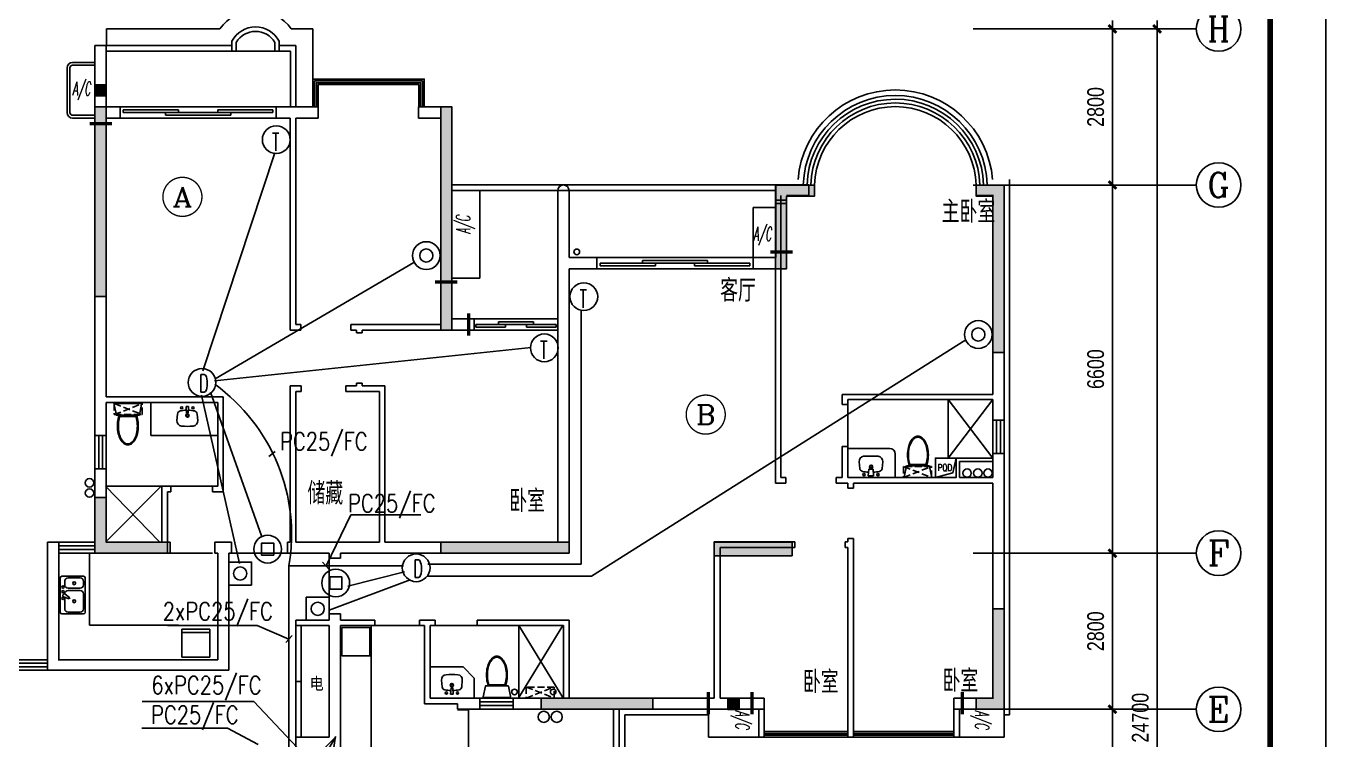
# Model space of a CAD drawing. Extents: x 51239 to 135339, y -206498 to -147098.
# Drawn here: x 112030 to 135339, y -172652 to -159850 of the extents above; entities that cross this region are included whole.
import ezdxf
from ezdxf.enums import TextEntityAlignment as Align

# ---------------------------------------------------------------- set-up
doc = ezdxf.new("R2010")
doc.units = 0
doc.header["$LTSCALE"] = 1000
doc.header["$MEASUREMENT"] = 0
for name, pattern in [('CONTINOUS', [0]), ('DASH', [0.35, 0.25, -0.1]), ('DASHED_50', [0.375, 0.25, -0.125]), ('PHANTOM2', [1.25, 0.625, -0.125, 0.125, -0.125, 0.125, -0.125])]:
    doc.linetypes.add(name, pattern=pattern)
doc.layers.get('0').update_dxf_attribs({"linetype": 'CONTINUOUS'})
doc.layers.get('DEFPOINTS').update_dxf_attribs({"linetype": 'CONTINUOUS'})
for name, color, linetype in [('AXIS', 7, 'CONTINUOUS'), ('AXIS_TEXT', 7, 'CONTINUOUS'), ('DJ', 4, 'CONTINUOUS'), ('KT', 251, 'CONTINUOUS'), ('PUB_TEXT', 7, 'CONTINUOUS'), ('TK', 7, 'CONTINUOUS'), ('WALL', 7, 'CONTINUOUS'), ('WINDOW', 7, 'CONTINUOUS'), ('WINDOW_TEXT', 7, 'CONTINUOUS'), ('厨卫', 251, 'CONTINUOUS'), ('弱电线2', 2, 'CONTINUOUS'), ('文字', 7, 'CONTINUOUS'), ('构造柱', 7, 'CONTINUOUS'), ('柱', 252, 'CONTINUOUS'), ('热水器', 252, 'CONTINUOUS'), ('空调位', 7, 'CONTINUOUS'), ('管道', 6, 'CONTINUOUS'), ('轴线', 2, 'CONTINUOUS')]:
    doc.layers.add(name, color=color, linetype=linetype)
doc.styles.add('_HZTXT', font='txt.shx', dxfattribs={"width": 0.8, "bigfont": 'hztxt.shx'})
doc.styles.add('_SIMPLEX', font='SIMPLEX.shx', dxfattribs={"width": 0.8})
doc.styles.add('COMP', font='COMPLEX', dxfattribs={"bigfont": 'hztxt'})
doc.styles.add('COMPLEX', font='COMPLEX')
doc.styles.add('DIM_FONT', font='wcad.shx', dxfattribs={"width": 0.8})
doc.styles.add('HZTXT', font='romans.shx', dxfattribs={"width": 0.8, "bigfont": 'hztxt.shx'})
doc.styles.add('ITALICC', font='italicc.shx', dxfattribs={"width": 0.6})
doc.styles.add('SIMPLEX', font='SIMPLEX.SHX')
doc.dimstyles.new('AXIS', dxfattribs={"dimtxt": 300, "dimasz": 1, "dimexe": 250, "dimexo": 300, "dimgap": 150, "dimtad": 1, "dimdec": 0, "dimzin": 0, "dimdsep": 46, "dimtxsty": 'DIM_FONT', "dimblk": '_DIMX', "dimcen": 0.09, "dimdle": 150, "dimse1": 1, "dimse2": 1, "dimclrt": 7, "dimadec": 0, "dimazin": 0, "dimtfac": 1, "dimtdec": 0, "dimtix": 1, "dimtmove": 2, "dimatfit": 3, "dimldrblk": '_DIMX', "dimfxl": 0, "dimtolj": 1, "dimtzin": 0, "dimarcsym": 0})

# ---------------------------------------------------------------- blocks, each defined once
blk = doc.blocks.new('_DIMX')
blk.add_line((-150, 0), (150, 0))
at = {"const_width": 50}
blk.add_lwpolyline([(-70, -70), (70, 70)], dxfattribs=at)
blk = doc.blocks.new('*D84')
at = {"color": 0, "linetype": 'ByBlock'}
blk.add_line((262462, -91742), (262462, -116440), dxfattribs=at)
at = {"layer": 'DEFPOINTS', "color": 0, "linetype": 'ByBlock'}
for p in [(259462, -91741), (259462, -116441), (262462, -116441)]:
    blk.add_point(p, dxfattribs=at)
at = {"color": 0, "linetype": 'ByBlock'}
for p, rotation in [((262462, -91741), 90), ((262462, -116441), 270)]:
    blk.add_blockref('_DIMX', p, dxfattribs=dict(at, rotation=rotation))
at = {"color": 7, "linetype": 'ByBlock', "insert": (262162, -104091), "char_height": 300, "attachment_point": 5, "rotation": 90, "style": 'DIM_FONT'}
blk.add_mtext('\\A1;24700', dxfattribs=at)
blk = doc.blocks.new('WC2')
for points in [[(211, 207, 0.354037), (207, 212), (24, 251, 0.477064), (0, 231), (0, -231, 0.477064), (12, -241), (207, -200, 0.354037), (211, -195)], [(218, 163), (218, -150, 0.033558), (269, -165, 0.056391), (405, -181, 0.056391), (541, -165, 0.070142), (644, -126, 0.106098), (721, -59, 0.162033), (743, 6, 0.162033), (721, 71, 0.106098), (644, 138, 0.070142), (541, 178, 0.056391), (405, 193, 0.056391), (269, 178, 0.033558)], [(232, 150), (232, -138, 0.027675), (273, -149, 0.056391), (405, -164, 0.056391), (537, -149, 0.070142), (636, -112, 0.106098), (708, -49, 0.162033), (726, 6, 0.162033), (708, 61, 0.106098), (636, 124, 0.070142), (537, 162, 0.056391), (405, 177, 0.056391), (273, 162, 0.027675)]]:
    blk.add_lwpolyline(points, format="xyb", close=True)
blk = doc.blocks.new('上引线')
at = {"layer": '弱电线2'}
for p, q in [((-287, 342), (-35, 771)), ((-51, 754), (-250, 555)), ((-51, 738), (-84, 490)), ((-380, 187), (-654, -264)), ((-406, 178), (-594, 24)), ((-381, 174), (-414, -74))]:
    blk.add_line(p, q, dxfattribs=at)
at = {"layer": '弱电线2', "const_width": 93.3}
blk.add_lwpolyline([(-374, 260, 1), (-281, 260, 1)], format="xyb", close=True, dxfattribs=at)
blk = doc.blocks.new('M_E29JIV')
at = {"color": 0, "linetype": 'ByBlock'}
for p, q in [((0, -307), (0, 307)), ((31, 338), (419, 338)), ((82, 245), (82, 40)), ((358, 307), (143, 307)), ((419, -20), (419, 245)), ((450, 307), (450, -307)), ((48, 2), (57, -12)), ((59, 31), (163, 70)), ((173, 53), (87, -18)), ((163, 70), (173, 53)), ((82, -184), (82, -245)), ((143, -82), (358, -82)), ((358, -123), (143, -123)), ((419, -245), (419, -184)), ((419, -338), (31, -338)), ((143, -307), (358, -307))]:
    blk.add_line(p, q, dxfattribs=at)
for centre, radius in [((51, 61), 20.5), ((251, 112), 25.6), ((51, -61), 20.5), ((51, -143), 20.5), ((251, -210), 25.6)]:
    blk.add_circle(centre, radius, dxfattribs=at)
for centre, radius, start, end in [((31, 307), 30.7, 90, 180), ((143, 245), 61.4, 90, 180), ((358, 245), 61.4, 0, 90), ((419, 307), 30.7, 0, 90), ((66, 12), 20.5, 110.5377, 210), ((74, -2), 20.5, 210, 309.4623), ((143, -20), 61.4, 180, 270), ((143, -184), 61.4, 90, 180), ((358, -20), 61.4, 270, 0), ((358, -184), 61.4, 0, 90), ((31, -307), 30.7, 180, 270), ((143, -245), 61.4, 180, 270), ((358, -245), 61.4, 270, 0), ((419, -307), 30.7, 270, 0)]:
    blk.add_arc(centre, radius, start, end, dxfattribs=at)
at = {"style": 'DIM_FONT', "width": 0.8, "flags": 9}
for tag in ['XSIZE', 'YSIZE']:
    blk.add_attdef(tag, (0, 0), '', height=0.5, dxfattribs=at)
blk = doc.blocks.new('RSQ')
at = {"layer": '热水器', "linetype": 'DASH', "ltscale": 0.5}
for p, q in [((-250, 0), (250, -200)), ((-250, -200), (250, 0))]:
    blk.add_line(p, q, dxfattribs=at)
blk.add_lwpolyline([(250, 0), (-250, 0), (-250, -200), (250, -200)], close=True, dxfattribs=at)
blk = doc.blocks.new('30609000235308')
for points in [[(-1900, 0), (-1900, 500), (100, 500), (100, 0)], [(-1867, 0), (-1867, 467), (67, 467), (67, 0)], [(-1833, 0), (-1833, 433), (33, 433), (33, 0)], [(-1800, 0), (-1800, 400), (0, 400), (0, 0)]]:
    blk.add_lwpolyline(points)
at = {"layer": 'WINDOW_TEXT', "style": 'SIMPLEX', "flags": 9}
blk.add_attdef('A', text='', height=1, rotation=90, dxfattribs=at).set_placement((-1850, 0), align=Align.MIDDLE)
blk = doc.blocks.new('_INDEX1')
at = {"const_width": 0.035}
blk.add_lwpolyline([(-0.5, 0, 1), (0.5, 0, 1)], format="xyb", close=True, dxfattribs=at)
at = {"style": 'COMP', "width": 2.333333}
blk.add_attdef('1', text='', height=0.5, dxfattribs=at).set_placement((-0.25, -0.25), (0.25, -0.25), align=Align.FIT)
blk = doc.blocks.new('*D91')
at = {"color": 0, "linetype": 'ByBlock'}
blk.add_line((261662, -94542), (261662, -101140), dxfattribs=at)
at = {"layer": 'DEFPOINTS', "color": 0, "linetype": 'ByBlock'}
for p in [(259462, -94541), (259462, -101141), (261662, -101141)]:
    blk.add_point(p, dxfattribs=at)
at = {"color": 0, "linetype": 'ByBlock'}
for p, rotation in [((261662, -94541), 90), ((261662, -101141), 270)]:
    blk.add_blockref('_DIMX', p, dxfattribs=dict(at, rotation=rotation))
at = {"color": 7, "linetype": 'ByBlock', "insert": (261362, -97841), "char_height": 300, "attachment_point": 5, "rotation": 90, "style": 'DIM_FONT'}
blk.add_mtext('\\A1;6600', dxfattribs=at)
blk = doc.blocks.new('_AXISO')
blk.add_circle((0, 0), 0.5)
at = {"layer": 'AXIS_TEXT', "style": 'COMPLEX', "width": 1.041667}
blk.add_attdef('A', text='', height=0.56, dxfattribs=at).set_placement((-0.25, -0.28), (0.25, -0.28), align=Align.FIT)
blk = doc.blocks.new('*D93')
at = {"color": 0, "linetype": 'ByBlock'}
blk.add_line((261662, -101142), (261662, -103940), dxfattribs=at)
at = {"layer": 'DEFPOINTS', "color": 0, "linetype": 'ByBlock'}
for p in [(259462, -101141), (259462, -103941), (261662, -103941)]:
    blk.add_point(p, dxfattribs=at)
at = {"color": 0, "linetype": 'ByBlock'}
for p, rotation in [((261662, -101141), 90), ((261662, -103941), 270)]:
    blk.add_blockref('_DIMX', p, dxfattribs=dict(at, rotation=rotation))
at = {"color": 7, "linetype": 'ByBlock', "insert": (261362, -102541), "char_height": 300, "attachment_point": 5, "rotation": 90, "style": 'DIM_FONT'}
blk.add_mtext('\\A1;2800', dxfattribs=at)
blk = doc.blocks.new('*D92')
at = {"color": 0, "linetype": 'ByBlock'}
blk.add_line((261662, -103942), (261662, -107140), dxfattribs=at)
at = {"layer": 'DEFPOINTS', "color": 0, "linetype": 'ByBlock'}
for p in [(259462, -103941), (259462, -107141), (261662, -107141)]:
    blk.add_point(p, dxfattribs=at)
at = {"color": 0, "linetype": 'ByBlock'}
for p, rotation in [((261662, -103941), 90), ((261662, -107141), 270)]:
    blk.add_blockref('_DIMX', p, dxfattribs=dict(at, rotation=rotation))
at = {"color": 7, "linetype": 'ByBlock', "insert": (261362, -105541), "char_height": 300, "attachment_point": 5, "rotation": 90, "style": 'DIM_FONT'}
blk.add_mtext('\\A1;3200', dxfattribs=at)
blk = doc.blocks.new('A')
at = {"layer": '厨卫'}
blk.add_lwpolyline([(-370, 0), (-59, 85), (0, 350)], dxfattribs=at)
blk.add_lwpolyline([(-370, 0), (0, 0), (0, 350), (-370, 350)], close=True, dxfattribs=at)
at = {"layer": '厨卫', "style": 'HZTXT', "width": 0.8}
blk.add_text('PQD', height=120, dxfattribs=at).set_placement((-333, 118))
blk = doc.blocks.new('*D83')
at = {"color": 0, "linetype": 'ByBlock'}
blk.add_line((261662, -91742), (261662, -94540), dxfattribs=at)
at = {"layer": 'DEFPOINTS', "color": 0, "linetype": 'ByBlock'}
for p in [(259462, -91741), (259462, -94541), (261662, -94541)]:
    blk.add_point(p, dxfattribs=at)
at = {"color": 0, "linetype": 'ByBlock'}
for p, rotation in [((261662, -91741), 90), ((261662, -94541), 270)]:
    blk.add_blockref('_DIMX', p, dxfattribs=dict(at, rotation=rotation))
at = {"color": 7, "linetype": 'ByBlock', "insert": (261362, -93141), "char_height": 300, "attachment_point": 5, "rotation": 90, "style": 'DIM_FONT'}
blk.add_mtext('\\A1;2800', dxfattribs=at)

msp = doc.modelspace()

# ---------------------------------------------------------------- hatches: boundary and pattern name
at = {"layer": '构造柱'}
for points in [[(113466.7, -161102.7), (113266.7, -161102.7), (113266.7, -160902.7), (113466.7, -160902.7)], [(124616.7, -172102.7), (124816.7, -172102.7), (124816.7, -171902.7), (124616.7, -171902.7)]]:
    msp.add_hatch(color=256, dxfattribs=at).paths.add_polyline_path(points)
at = {"layer": '柱'}
h = msp.add_hatch(color=256, dxfattribs=at)
h.paths.add_polyline_path([(110666.7, -173701.7), (110666.7, -173501.7), (111366.7, -173501.7), (111366.7, -175901.7), (110566.7, -175901.7), (110566.7, -175701.7), (111166.7, -175701.7), (111166.7, -173701.7)])
h.paths.add_polyline_path([(97566.7, -176501.7), (97066.7, -176501.7), (97066.7, -178101.7), (97266.7, -178101.7), (97266.7, -176701.7), (97566.7, -176701.7)])
h.paths.add_polyline_path([(97066.7, -180001.7), (97266.7, -180001.7), (97266.7, -181801.7), (97716.7, -181801.7), (97716.7, -182001.7), (97066.7, -182001.7)])
h.paths.add_polyline_path([(94466.7, -170301.7), (94666.7, -170301.7), (94666.7, -171901.7), (94966.7, -171901.7), (94966.7, -172101.7), (94466.7, -172101.7)])
h.paths.add_polyline_path([(94966.7, -162701.7), (94466.7, -162701.7), (94466.7, -165701.7), (94666.7, -165701.7), (94666.7, -162901.7), (94966.7, -162901.7)])
h.paths.add_polyline_path([(100266.7, -181801.7), (100266.7, -182001.7), (101666.7, -182001.7), (101666.7, -181801.7), (100966.7, -181801.7), (100966.7, -181001.7), (100766.7, -181001.7), (100766.7, -181801.7)])
h.paths.add_polyline_path([(101066.7, -175301.7), (101566.7, -175301.7), (101566.7, -177291.7), (101366.7, -177291.7), (101366.7, -175501.7), (101066.7, -175501.7)])
h.paths.add_polyline_path([(106266.7, -180901.7), (106466.7, -180901.7), (106466.7, -182501.7), (106266.7, -182501.7)])
h.paths.add_polyline_path([(110566.7, -180501.7), (110766.7, -180501.7), (110766.7, -182501.7), (110566.7, -182501.7)])
h.paths.add_polyline_path([(106466.7, -175301.7), (106466.7, -175501.7), (104466.7, -175501.7), (104466.7, -175301.7)])
h.paths.add_polyline_path([(109566.7, -173701.7), (109566.7, -173501.7), (108866.7, -173501.7), (108866.7, -175901.7), (109666.7, -175901.7), (109666.7, -175701.7), (109066.7, -175701.7), (109066.7, -173701.7)])
h.paths.add_polyline_path([(109066.7, -173701.7), (109066.7, -175701.7)], flags=16)
h.paths.add_polyline_path([(102266.7, -169301.7), (102266.7, -169101.7), (104566.7, -169101.7), (104566.7, -169301.7)])
h.paths.add_polyline_path([(98266.7, -169351.7), (98266.7, -169101.7), (99666.7, -169101.7), (99666.7, -169351.7)])
h.paths.add_polyline_path([(100766.7, -172101.7), (100766.7, -171901.7), (102766.7, -171901.7), (102766.7, -172101.7)])
h.paths.add_polyline_path([(97866.7, -162701.7), (98566.7, -162701.7), (98566.7, -164001.7), (98566.7, -164201.7), (98366.7, -164201.7), (98366.7, -162901.7), (97866.7, -162901.7)])
h.paths.add_polyline_path([(110566.7, -168301.7), (110766.7, -168301.7), (110766.7, -169301.7), (109466.7, -169301.7), (109466.7, -169101.7), (110566.7, -169101.7)])
h.paths.add_polyline_path([(104366.7, -165301.7), (104566.7, -165301.7), (104566.7, -161301.7), (104366.7, -161301.7)])
h.paths.add_polyline_path([(110566.7, -164701.7), (110766.7, -164701.7), (110766.7, -161301.7), (110566.7, -161301.7)])
h.paths.add_polyline_path([(125766.7, -169351.7), (125766.7, -169101.7), (124366.7, -169101.7), (124366.7, -169351.7)])
h.paths.add_polyline_path([(117566.7, -175301.7), (117566.7, -175501.7), (119566.7, -175501.7), (119566.7, -175301.7)])
h.paths.add_polyline_path([(113466.7, -180501.7), (113266.7, -180501.7), (113266.7, -182501.7), (113466.7, -182501.7)])
h.paths.add_polyline_path([(117766.7, -180901.7), (117566.7, -180901.7), (117566.7, -182501.7), (117766.7, -182501.7)])
h.paths.add_polyline_path([(114466.7, -173701.7), (114466.7, -173501.7), (115166.7, -173501.7), (115166.7, -175901.7), (114366.7, -175901.7), (114366.7, -175701.7), (114966.7, -175701.7), (114966.7, -173701.7)])
h.paths.add_polyline_path([(113366.7, -173701.7), (113366.7, -173501.7), (112666.7, -173501.7), (112666.7, -175901.7), (113466.7, -175901.7), (113466.7, -175701.7), (112866.7, -175701.7), (112866.7, -173701.7)])
h.paths.add_polyline_path([(114966.7, -173701.7), (114966.7, -175701.7)], flags=16)
h.paths.add_polyline_path([(123766.7, -181801.7), (123766.7, -182001.7), (122366.7, -182001.7), (122366.7, -181801.7), (123066.7, -181801.7), (123066.7, -181001.7), (123266.7, -181001.7), (123266.7, -181801.7)])
h.paths.add_polyline_path([(122966.7, -175301.7), (122466.7, -175301.7), (122466.7, -177291.7), (122666.7, -177291.7), (122666.7, -175501.7), (122966.7, -175501.7)])
h.paths.add_polyline_path([(113466.7, -168301.7), (113266.7, -168301.7), (113266.7, -169301.7), (114566.7, -169301.7), (114566.7, -169101.7), (113466.7, -169101.7)])
h.paths.add_polyline_path([(113466.7, -164701.7), (113266.7, -164701.7), (113266.7, -161301.7), (113466.7, -161301.7)])
h.paths.add_polyline_path([(121766.7, -169301.7), (121766.7, -169101.7), (119466.7, -169101.7), (119466.7, -169301.7)])
h.paths.add_polyline_path([(123266.7, -172101.7), (123266.7, -171901.7), (121266.7, -171901.7), (121266.7, -172101.7)])
h.paths.add_polyline_path([(119666.7, -165301.7), (119466.7, -165301.7), (119466.7, -161301.7), (119666.7, -161301.7)])
h.paths.add_polyline_path([(126966.7, -180001.7), (126766.7, -180001.7), (126766.7, -181801.7), (126316.7, -181801.7), (126316.7, -182001.7), (126966.7, -182001.7)])
h.paths.add_polyline_path([(126466.7, -176501.7), (126966.7, -176501.7), (126966.7, -178101.7), (126766.7, -178101.7), (126766.7, -176701.7), (126466.7, -176701.7)])
h.paths.add_polyline_path([(129566.7, -170301.7), (129366.7, -170301.7), (129366.7, -171901.7), (129066.7, -171901.7), (129066.7, -172101.7), (129566.7, -172101.7)])
h.paths.add_polyline_path([(126166.7, -162701.7), (125466.7, -162701.7), (125466.7, -164001.7), (125466.7, -164201.7), (125666.7, -164201.7), (125666.7, -162901.7), (126166.7, -162901.7)])
h.paths.add_polyline_path([(129066.7, -162701.7), (129566.7, -162701.7), (129566.7, -165701.7), (129366.7, -165701.7), (129366.7, -162901.7), (129066.7, -162901.7)])

# ---------------------------------------------------------------- linework, layer by layer
for p, q in [((116516.7, -161301.7), (113716.7, -161301.7)), ((116516.7, -161501.7), (113716.7, -161501.7)), ((114766.7, -161351.9), (113775.1, -161351.9)), ((113775.1, -161351.9), (113775.1, -161401.7)), ((114766.7, -161401.7), (113775.1, -161401.7)), ((114533.4, -161401.7), (114533.4, -161451.4)), ((115700.1, -161451.4), (114533.4, -161451.4)), ((114766.7, -161351.9), (114766.7, -161401.7)), ((115466.7, -161401.7), (114766.7, -161401.7)), ((116458.4, -161351.9), (115466.7, -161351.9)), ((115466.7, -161351.9), (115466.7, -161401.7)), ((116458.4, -161401.7), (115466.7, -161401.7)), ((115700.1, -161401.7), (115700.1, -161451.4)), ((116458.4, -161351.9), (116458.4, -161401.7)), ((122266.7, -164001.6), (125066.7, -164001.6)), ((123083.4, -164051.9), (124250.1, -164051.9)), ((123083.4, -164101.6), (123083.4, -164051.9)), ((124250.1, -164101.6), (124250.1, -164051.9)), ((122266.7, -164201.6), (125066.7, -164201.6)), ((122325.1, -164101.6), (123316.7, -164101.6)), ((122325.1, -164151.4), (122325.1, -164101.6)), ((122325.1, -164151.4), (123316.7, -164151.4)), ((123316.7, -164101.6), (124016.7, -164101.6)), ((123316.7, -164151.4), (123316.7, -164101.6)), ((124016.7, -164101.6), (125008.4, -164101.6)), ((124016.7, -164151.4), (124016.7, -164101.6)), ((124016.7, -164151.4), (125008.4, -164151.4)), ((125008.4, -164151.4), (125008.4, -164101.6)), ((120066.7, -165101.7), (121566.7, -165101.7)), ((120098, -165251.4), (120098, -165201.7)), ((120098, -165201.7), (120629.2, -165201.7)), ((120098, -165251.4), (120629.2, -165251.4)), ((120504.2, -165201.7), (120504.2, -165151.9)), ((120504.2, -165151.9), (121129.2, -165151.9)), ((120629.2, -165201.7), (121004.2, -165201.7)), ((120629.2, -165251.4), (120629.2, -165201.7)), ((121004.2, -165201.7), (121535.5, -165201.7)), ((121004.2, -165251.4), (121004.2, -165201.7)), ((121004.2, -165251.4), (121535.5, -165251.4)), ((121129.2, -165201.7), (121129.2, -165151.9)), ((121535.5, -165251.4), (121535.5, -165201.7)), ((120066.7, -165301.7), (121566.7, -165301.7)), ((129366.7, -167516.6), (129366.7, -166916.6)), ((129433.4, -166916.6), (129433.4, -167516.6)), ((129500.1, -166916.6), (129500.1, -167516.6)), ((129566.7, -167516.6), (129566.7, -166916.6)), ((113266.7, -167191.7), (113266.7, -167791.7)), ((113333.4, -167791.7), (113333.4, -167191.7)), ((113400.1, -167791.7), (113400.1, -167191.7)), ((113466.7, -167191.7), (113466.7, -167791.7)), ((113266.7, -169101.7), (112616.7, -169101.7)), ((112616.7, -169168.3), (113266.7, -169168.3)), ((112616.7, -169235), (113266.7, -169235)), ((113266.7, -169301.7), (112616.7, -169301.7)), ((112416.7, -171211.7), (111616.7, -171211.7)), ((111616.7, -171275), (112416.7, -171275)), ((111616.7, -171338.3), (112416.7, -171338.3)), ((112416.7, -171401.7), (111616.7, -171401.7)), ((120166.7, -171901.7), (120766.7, -171901.7)), ((120766.7, -171968.3), (120166.7, -171968.3)), ((120766.7, -172035), (120166.7, -172035)), ((120166.7, -172101.7), (120766.7, -172101.7)), ((125266.7, -172501.3), (126766.7, -172501.3)), ((126766.7, -172534.6), (125266.7, -172534.6)), ((126766.7, -172567.9), (125266.7, -172567.9)), ((125266.7, -172601.3), (126766.7, -172601.3)), ((128666.7, -172501.3), (126866.7, -172501.3)), ((126866.7, -172534.6), (128666.7, -172534.6)), ((126866.7, -172567.9), (128666.7, -172567.9)), ((128666.7, -172601.3), (126866.7, -172601.3))]:
    msp.add_line(p, q)
at = {"layer": 'AXIS'}
for p, q in [((133013.8, -159901.7), (129013.8, -159901.7)), ((133013.8, -162701.6), (129013.8, -162701.6)), ((133013.8, -169301.7), (129013.8, -169301.7)), ((133013.8, -172101.7), (129013.8, -172101.7))]:
    msp.add_line(p, q, dxfattribs=at)
at = {"layer": 'DJ'}
for p, q in [((116383.8, -167571.3), (116496.3, -167478)), ((117343.7, -169462.4), (117472.4, -169598.1)), ((116802.6, -170777.6), (116688.2, -170905.2))]:
    msp.add_line(p, q, dxfattribs=at)
at = {"layer": 'DJ', "linetype": 'CONTINOUS'}
for p, q in [((117409.4, -169531.6), (117855, -168613.1)), ((117855, -168613.1), (119109.2, -168613.1)), ((116113.8, -171958.8), (114115.1, -171958.8)), ((117086.9, -172998.3), (116113.8, -171958.8)), ((115644.1, -172441.8), (114106.5, -172441.8)), ((116194.1, -172733.1), (115644.1, -172441.8))]:
    msp.add_line(p, q, dxfattribs=at)
at = {"layer": 'DJ', "linetype": 'ByBlock'}
for p, q in [((116175.8, -170599.1), (114568.3, -170599.1)), ((116744.9, -170842), (116175.8, -170599.1))]:
    msp.add_line(p, q, dxfattribs=at)
at = {"layer": 'DJ'}
for points in [[(116472.4, -169338.5), (116472.4, -169120.8), (116254.7, -169120.8), (116254.7, -169338.5)], [(116075.7, -169873.1), (116075.7, -169461.3), (115663.9, -169461.3), (115663.9, -169873.1)], [(117692.9, -169946), (117692.9, -169728.3), (117475.2, -169728.3), (117475.2, -169946)], [(117466.1, -170504.7), (117466.1, -170092.8), (117054.3, -170092.8), (117054.3, -170504.7)]]:
    msp.add_lwpolyline(points, close=True, dxfattribs=at)
for centre, radius in [((116516.6, -161888.8), 248.7), ((119207.7, -163966.1), 248.7), ((119207.7, -163966.1), 118.1), ((122031.5, -164702.5), 248.7), ((129104.1, -165381.7), 248.7), ((121324, -165620.6), 248.7), ((129104.1, -165381.7), 118.1), ((115184.6, -166241.3), 248.7), ((116363.5, -169229.7), 248.7), ((119025.7, -169564.6), 248.7), ((115869.8, -169667.2), 118.1), ((117584, -169837.2), 248.7), ((117260.2, -170298.7), 118.1)]:
    msp.add_circle(centre, radius, dxfattribs=at)
at = {"layer": 'KT', "const_width": 60}
for points in [[(113570.7, -161601.7), (113170.7, -161601.7)], [(125776.7, -163901.6), (125376.7, -163901.6)], [(119761.1, -164441.6), (119361.1, -164441.6)], [(119966.7, -165003.2), (119966.7, -165403.2)], [(124266.8, -171789.4), (124266.8, -172189.4)], [(125047.6, -171789.4), (125047.6, -172189.4)], [(128816.7, -171789.4), (128816.7, -172189.4)]]:
    msp.add_lwpolyline(points, dxfattribs=at)
at = {"layer": 'TK'}
msp.add_lwpolyline([(51238.8, -206498.3), (51238.8, -147098.3), (135338.8, -147098.3), (135338.8, -206498.3)], close=True, dxfattribs=at)
at = {"layer": 'TK', "const_width": 100}
msp.add_lwpolyline([(53738.8, -205498.3), (134338.8, -205498.3), (134338.8, -148098.3), (53738.8, -148098.3)], close=True, dxfattribs=at)
at = {"layer": 'WALL'}
for p, q in [((113266.7, -160201.7), (113266.7, -167191.7)), ((113466.7, -160201.7), (113266.7, -160201.7)), ((113466.7, -161301.7), (113466.7, -160201.7)), ((113466.7, -161301.7), (113716.7, -161301.7)), ((113466.7, -166501.7), (113466.7, -161501.7)), ((113716.7, -161501.7), (113466.7, -161501.7)), ((113716.7, -161501.7), (113716.7, -161301.7)), ((116516.7, -161301.7), (117266.7, -161301.7)), ((116516.7, -161501.7), (116516.7, -161301.7)), ((116766.7, -161501.7), (116516.7, -161501.7)), ((116766.7, -161501.7), (116766.7, -165301.7)), ((116866.7, -161501.7), (116866.7, -165201.7)), ((116866.7, -161501.7), (117266.7, -161501.7)), ((117170.7, -161301.7), (117170.7, -161301.7)), ((117266.7, -161501.7), (117266.7, -161301.7)), ((119066.7, -161301.7), (119666.7, -161301.7)), ((119066.7, -161501.7), (119066.7, -161301.7)), ((119066.7, -161501.7), (119466.7, -161501.7)), ((119466.7, -161501.7), (119466.7, -165201.7)), ((119666.7, -161301.7), (119666.7, -165101.7)), ((121566.7, -162800.6), (121566.7, -165101.7)), ((121766.7, -162800.6), (121766.7, -164001.6)), ((125476.7, -162700.6), (125476.7, -164001.6)), ((126066.7, -162700.6), (125476.7, -162700.6)), ((125566.7, -167946.6), (125566.7, -162890.6)), ((125666.7, -162890.6), (126066.7, -162890.6)), ((126066.7, -162890.6), (126066.7, -162700.6)), ((129066.7, -162890.6), (129066.7, -162700.6)), ((129066.7, -162890.6), (129376.7, -162890.6)), ((129366.7, -162890.6), (129366.7, -166456.6)), ((129566.7, -166916.6), (129566.7, -162700.6)), ((122266.7, -164001.6), (121766.7, -164001.6)), ((122266.7, -164001.6), (122266.7, -164201.6)), ((125476.7, -164001.6), (125066.7, -164001.6)), ((125066.7, -164001.6), (125066.7, -164201.6)), ((121766.7, -164201.6), (121766.7, -169301.7)), ((122266.7, -164201.6), (121766.7, -164201.6)), ((125576.7, -164201.6), (125066.7, -164201.6)), ((125466.7, -164201.6), (125466.7, -168046.6)), ((116866.7, -165201.7), (116956.7, -165201.7)), ((116956.7, -165201.7), (116956.7, -165301.7)), ((117856.7, -165201.7), (119476.7, -165201.7)), ((117856.7, -165201.7), (117856.7, -165301.7)), ((120066.7, -165101.7), (119666.7, -165101.7)), ((120066.7, -165301.7), (120066.7, -165101.7)), ((121566.7, -165301.7), (121566.7, -165101.7)), ((121566.7, -165101.7), (121566.7, -165101.7)), ((116766.7, -165301.7), (116956.7, -165301.7)), ((117856.7, -165301.7), (117956.7, -165301.7)), ((117956.7, -165301.7), (117956.7, -165351.7)), ((118056.7, -165351.7), (117956.7, -165351.7)), ((119566.7, -165301.7), (118056.7, -165301.7)), ((118056.7, -165301.7), (118056.7, -165351.7)), ((119666.7, -165301.7), (120066.7, -165301.7)), ((121566.7, -165301.7), (121566.7, -169111.7)), ((121566.7, -165301.7), (121566.7, -165301.7)), ((116766.7, -166301.7), (116766.7, -169101.7)), ((116766.7, -166301.7), (116966.7, -166301.7)), ((116866.7, -166401.7), (116866.7, -169101.7)), ((116866.7, -166401.7), (116966.7, -166401.7)), ((116966.7, -166401.7), (116966.7, -166301.7)), ((117766.7, -166401.7), (117766.7, -166301.7)), ((117766.7, -166301.7), (117956.7, -166301.7)), ((117766.7, -166401.7), (118366.7, -166401.7)), ((117956.7, -166251.7), (117956.7, -166301.7)), ((118056.7, -166251.7), (117956.7, -166251.7)), ((118056.7, -166251.7), (118056.7, -166301.7)), ((118056.7, -166301.7), (118466.7, -166301.7)), ((118366.7, -166401.7), (118366.7, -169101.7)), ((118466.7, -166301.7), (118466.7, -169101.7)), ((113466.7, -166501.7), (115566.7, -166501.7)), ((113466.7, -166601.7), (115466.7, -166601.7)), ((113466.7, -166601.7), (113466.7, -167191.7)), ((115466.7, -166601.7), (115466.7, -168101.7)), ((115566.7, -166501.7), (115566.7, -168201.7)), ((126666.7, -166456.6), (126666.7, -166636.6)), ((126666.7, -166456.6), (129366.7, -166456.6)), ((126766.7, -166636.6), (126666.7, -166636.6)), ((126766.7, -166546.6), (129366.7, -166546.6)), ((126766.7, -166546.6), (126766.7, -166636.6)), ((129366.7, -166916.6), (129366.7, -166546.6)), ((129366.7, -166916.6), (129566.7, -166916.6)), ((113466.7, -167191.7), (113266.7, -167191.7)), ((126766.7, -167386.6), (126666.7, -167386.6)), ((126666.7, -167386.6), (126666.7, -167946.6)), ((126766.7, -167386.6), (126766.7, -167946.6)), ((129366.7, -167516.6), (129566.7, -167516.6)), ((129366.7, -167946.6), (129366.7, -167516.6)), ((129566.7, -172101.7), (129566.7, -167516.6)), ((113266.7, -167791.7), (113266.7, -169101.7)), ((113466.7, -167791.7), (113266.7, -167791.7)), ((113466.7, -167791.7), (113466.7, -169101.7)), ((128706.7, -167596.6), (129366.7, -167596.6)), ((128706.7, -167596.6), (128706.7, -167946.6)), ((128766.7, -167656.6), (129366.7, -167656.6)), ((128766.7, -167946.6), (128766.7, -167656.6)), ((125466.7, -168046.6), (125656.7, -168046.6)), ((125566.7, -167946.6), (125656.7, -167946.6)), ((125656.7, -167946.6), (125656.7, -168046.6)), ((126556.7, -167946.6), (126666.7, -167946.6)), ((126556.7, -167946.6), (126556.7, -168046.6)), ((126556.7, -168046.6), (126766.7, -168046.6)), ((126766.7, -167946.6), (128706.7, -167946.6)), ((126766.7, -168136.6), (126766.7, -168046.6)), ((126866.7, -168046.6), (129366.7, -168046.6)), ((126866.7, -168136.6), (126866.7, -168046.6)), ((128766.7, -167946.6), (129366.7, -167946.6)), ((129366.7, -168046.6), (129366.7, -171911.7)), ((114466.7, -168101.7), (114466.7, -169101.7)), ((114626.7, -168101.7), (114466.7, -168101.7)), ((114566.7, -168201.7), (114566.7, -169111.7)), ((114626.7, -168201.7), (114566.7, -168201.7)), ((114626.7, -168101.7), (114626.7, -168201.7)), ((115466.7, -168101.7), (115376.7, -168101.7)), ((115376.7, -168101.7), (115376.7, -168201.7)), ((115566.7, -168201.7), (115376.7, -168201.7)), ((126866.7, -168136.6), (126766.7, -168136.6)), ((112416.7, -169101.7), (112616.7, -169101.7)), ((112416.7, -171401.7), (112416.7, -169101.7)), ((112616.7, -169301.7), (112616.7, -169101.7)), ((112616.7, -169101.7), (112616.7, -171211.7)), ((113266.8, -169301.7), (113266.8, -169101.7)), ((114616.7, -169101.7), (113466.7, -169101.7)), ((114616.7, -169301.7), (114616.7, -169101.7)), ((115416.7, -169301.7), (115416.7, -169101.7)), ((115716.7, -169101.7), (115416.7, -169101.7)), ((115716.7, -169101.7), (115716.7, -169301.7)), ((116766.7, -169101.7), (116716.7, -169101.7)), ((116716.7, -169101.7), (116716.7, -169301.7)), ((118366.7, -169101.7), (116866.7, -169101.7)), ((121576.7, -169101.7), (118466.7, -169101.7)), ((124366.7, -169100.6), (124366.7, -171901.7)), ((125816.7, -169100.6), (124366.7, -169100.6)), ((124476.7, -171901.7), (124476.7, -169200.6)), ((125816.7, -169200.6), (124476.7, -169200.6)), ((125816.7, -169200.6), (125816.7, -169100.6)), ((126716.7, -169200.6), (126716.7, -169100.6)), ((126766.7, -169100.6), (126716.7, -169100.6)), ((126766.7, -169200.6), (126716.7, -169200.6)), ((126866.7, -169036.6), (126766.7, -169036.6)), ((126766.7, -169100.6), (126766.7, -169036.6)), ((126766.7, -171901.7), (126766.7, -169200.6)), ((126866.7, -171901.7), (126866.7, -169036.6)), ((114616.7, -169301.7), (113266.8, -169301.7)), ((115466.7, -169301.7), (115416.7, -169301.7)), ((115466.7, -169301.7), (115466.7, -171211.7)), ((115716.7, -169301.7), (115666.7, -169301.7)), ((115666.7, -169301.7), (115666.7, -171401.7)), ((117466.7, -169301.7), (116716.7, -169301.7)), ((117466.7, -169301.7), (117466.7, -169391.7)), ((117666.7, -169391.7), (117466.7, -169391.7)), ((121766.7, -169301.7), (117666.7, -169301.7)), ((117666.7, -169301.7), (117666.7, -169391.7)), ((116866.7, -170501.7), (117466.7, -170501.7)), ((116966.7, -170501.7), (116866.7, -170501.7)), ((116866.7, -170501.7), (116866.7, -170601.7)), ((116866.7, -170601.7), (117466.7, -170601.7)), ((117466.7, -170391.7), (117466.7, -170501.7)), ((117666.7, -170391.7), (117466.7, -170391.7)), ((117466.7, -170601.7), (117466.7, -172601.7)), ((117666.7, -170391.7), (117666.7, -170501.7)), ((117666.7, -170501.7), (118286.7, -170501.7)), ((117666.7, -173501.7), (117666.7, -170601.7)), ((118286.7, -170601.7), (117666.7, -170601.7)), ((118286.7, -170601.7), (118286.7, -170501.7)), ((119086.7, -170501.7), (119366.7, -170501.7)), ((119086.7, -170601.7), (119086.7, -170501.7)), ((119176.7, -170601.7), (119086.7, -170601.7)), ((119176.7, -170601.7), (119176.7, -172001.7)), ((119276.7, -170601.7), (119276.7, -171901.7)), ((119276.7, -170601.7), (119366.7, -170601.7)), ((119366.7, -170601.7), (119366.7, -170501.7)), ((120116.7, -170501.7), (121766.7, -170501.7)), ((120116.7, -170601.7), (120116.7, -170501.7)), ((120116.7, -170601.7), (121666.7, -170601.7)), ((121666.7, -170601.7), (121666.7, -171911.7)), ((121766.7, -170501.7), (121766.7, -171911.7)), ((115466.7, -171211.7), (112606.7, -171211.7)), ((115666.7, -171401.7), (112416.7, -171401.7)), ((116966.7, -171601.7), (116866.7, -171601.7)), ((119176.7, -172001.7), (119766.7, -172001.7)), ((119276.7, -171901.7), (120166.7, -171901.7)), ((119766.7, -172001.7), (119766.7, -172101.7)), ((120166.7, -172101.7), (120166.7, -171901.7)), ((120766.7, -171901.7), (121666.7, -171901.7)), ((120766.7, -172101.7), (120766.7, -171901.7)), ((121766.7, -171901.7), (124366.7, -171901.7)), ((124476.7, -171901.7), (125266.7, -171901.7)), ((125266.7, -171901.7), (125266.7, -172101.7)), ((126766.7, -171901.7), (126766.7, -172601.3)), ((126866.7, -171901.7), (126866.7, -172601.3)), ((128666.7, -171901.7), (128666.7, -172101.7)), ((128666.7, -171901.7), (129376.7, -171901.7)), ((119766.7, -172101.7), (120166.7, -172101.7)), ((119966.7, -172110.3), (119766.7, -172110.3)), ((120766.7, -172101.7), (125266.7, -172101.7)), ((124266.7, -172101.7), (125266.7, -172101.7)), ((125166.7, -172601.3), (125166.7, -172101.7)), ((125166.7, -172601.3), (125166.7, -172108.3)), ((125266.7, -172101.7), (125266.7, -172601.3)), ((128666.7, -172601.3), (128666.7, -172101.2)), ((128666.7, -172101.7), (129566.7, -172101.7)), ((128666.7, -172101.7), (129566.7, -172101.7)), ((128766.7, -172601.3), (128766.7, -172101.7)), ((116966.7, -172601.7), (116866.7, -172601.7)), ((116866.7, -172601.7), (116866.7, -172807.7)), ((116966.7, -172601.7), (117466.7, -172601.7)), ((116966.7, -172601.7), (116966.7, -172601.7)), ((125266.7, -172601.3), (125166.7, -172601.3)), ((125266.7, -172501.3), (125266.7, -172601.3)), ((126766.7, -172601.3), (126866.7, -172601.3)), ((128666.7, -172601.3), (128666.7, -172501.3)), ((128766.7, -172601.3), (128666.7, -172601.3))]:
    msp.add_line(p, q, dxfattribs=at)
msp.add_arc((121666.7, -162800.6), 100, 0, 180, dxfattribs=at)
at = {"layer": 'WINDOW'}
for p, q in [((115504.5, -159901.7), (113470.7, -159901.7)), ((113470.7, -160201.7), (113470.7, -159901.7)), ((115720.7, -160122.3), (115720.7, -160301.7)), ((116570.7, -160122.3), (116570.7, -160301.7)), ((117170.7, -159901.7), (116786.9, -159901.7)), ((117170.7, -159901.7), (117170.7, -161301.7)), ((115720.7, -160201.7), (113470.7, -160201.7)), ((116770.7, -160301.7), (113470.7, -160301.7)), ((115800.7, -160143.1), (115800.7, -160301.7)), ((116490.7, -160143.1), (116490.7, -160301.7)), ((116870.7, -160201.7), (116570.7, -160201.7)), ((116770.7, -160301.7), (116770.7, -161301.7)), ((116870.7, -160201.7), (116870.7, -161301.7)), ((125676.7, -162700.6), (119666.7, -162700.6)), ((125476.7, -162800.6), (119666.7, -162800.6)), ((126766.7, -167386.6), (126766.7, -166636.6)), ((115376.7, -168101.7), (114626.7, -168101.7)), ((115376.7, -169301.7), (114576.7, -169301.7)), ((115716.7, -169301.7), (116716.7, -169301.7)), ((117466.7, -169391.7), (117466.7, -170391.7)), ((116866.7, -170601.7), (116866.7, -171601.7)), ((116966.7, -170601.7), (116966.7, -171601.7)), ((119086.7, -170601.7), (118286.7, -170601.7)), ((119366.7, -170601.7), (120116.7, -170601.7)), ((116866.7, -171601.7), (116866.7, -172601.7)), ((116966.7, -171601.7), (116966.7, -172601.7)), ((119966.7, -172910.3), (119966.7, -172110.3)), ((122566.4, -173501.7), (122566.4, -172101.7)), ((122666.4, -173501.7), (122666.4, -172101.7)), ((122666.4, -175301.7), (122666.4, -172101.7))]:
    msp.add_line(p, q, dxfattribs=at)
at = {"layer": 'WINDOW', "color": 8}
for p, q in [((129666.7, -172201.7), (129666.7, -162600.6)), ((122766.4, -175201.7), (122766.4, -172201.7)), ((122766.4, -172201.7), (124266.7, -172201.7)), ((129666.7, -172201.7), (129566.7, -172201.7))]:
    msp.add_line(p, q, dxfattribs=at)
at = {"layer": 'WINDOW'}
for centre, radius, start, end in [((116145.7, -160347.8), 781.1, 34.82906, 145.17094), ((116145.7, -160347.8), 481.1, 27.95073, 152.04927), ((116145.7, -160347.8), 401.1, 30.6737, 149.3263), ((127616.7, -162747.1), 1650.7, 1.83536, 178.20578), ((127616.7, -162747.1), 1584, 1.83536, 178.20578), ((127616.7, -162747.1), 1517.4, 1.83536, 178.20578), ((127616.7, -162747.1), 1450.7, 1.83536, 178.20578)]:
    msp.add_arc(centre, radius, start, end, dxfattribs=at)
at = {"layer": 'WINDOW', "color": 8}
msp.add_arc((127616.7, -162747.1), 1750.7, 4.79889, 175.2353, dxfattribs=at)
at = {"layer": '厨卫'}
for p, q in [((114266.7, -167191.7), (114266.7, -166601.7)), ((128566.7, -167595.6), (128566.7, -166546.6)), ((128566.7, -166546.6), (129366.7, -167595.6)), ((129366.7, -166546.6), (128566.7, -167595.6)), ((114907.4, -166790.8), (114899.9, -166674)), ((114899.9, -166674), (114946.2, -166674)), ((114938.8, -166790.8), (114907.4, -166790.8)), ((114946.2, -166674), (114938.8, -166790.8)), ((114266.7, -167191.7), (115456.7, -167191.7)), ((126776.7, -167425.8), (127516.7, -167425.8)), ((127616.7, -167525.8), (127616.7, -167946.6)), ((128566.7, -167576.6), (128566.7, -167596.6)), ((127139.1, -167797.6), (127131.6, -167914.3)), ((127220.5, -167797.6), (127139.1, -167797.6)), ((127228, -167914.3), (127220.5, -167797.6)), ((129367.6, -167596.6), (128567.6, -167596.6)), ((127131.6, -167914.3), (127228, -167914.3)), ((114416.7, -169091.7), (113456.7, -168101.7)), ((114466.7, -168101.7), (113456.7, -168101.7)), ((113466.7, -169091.7), (114456.5, -168101.7)), ((113166.7, -169291.7), (113166.7, -170591.7)), ((114766.5, -170591.7), (113166.7, -170591.7)), ((118216.7, -172841.7), (118216.7, -170601.7)), ((120866.7, -170601.7), (121656.7, -171891.7)), ((121656.7, -170601.7), (120866.7, -171891.7)), ((120866.7, -171891.7), (120866.7, -170601.7)), ((114825.4, -170725.6), (115325.4, -170725.6)), ((119266.7, -171341.7), (119867.3, -171341.7)), ((120067.3, -171541.7), (119867.3, -171341.7)), ((120067.3, -171541.7), (120067.3, -171891.7)), ((119651, -171713.4), (119643.5, -171830.1)), ((119682.4, -171713.4), (119651, -171713.4)), ((119689.9, -171830.1), (119682.4, -171713.4)), ((119643.5, -171830.1), (119689.9, -171830.1))]:
    msp.add_line(p, q, dxfattribs=at)
for points in [[(114746.9, -166807), (114736.8, -166925.9)], [(115099.2, -166807), (115109.4, -166925.9)], [(126978.7, -167781.3), (126968.5, -167662.4)], [(127381, -167781.3), (127391.1, -167662.4)], [(119490.6, -171697.1), (119480.4, -171578.3)], [(119842.9, -171697.1), (119853, -171578.3)]]:
    msp.add_lwpolyline(points, dxfattribs=at)
for points in [[(114746.9, -166807, -0.3327345), (114793.8, -166752.6, -0.0463646), (114904, -166738.8)], [(114942.1, -166738.8, -0.0463646), (115052.3, -166752.6, -0.3327345), (115099.2, -166807)], [(114817.2, -167023.1, -0.4090753), (114736.8, -166925.9)], [(115028.9, -167023.1, -0.0513874), (114817.2, -167023.1)], [(115109.4, -166925.9, -0.4090753), (115028.9, -167023.1)], [(127049, -167565.3, 0.4090753), (126968.5, -167662.4)], [(127310.7, -167565.3, 0.0415692), (127049, -167565.3)], [(127391.1, -167662.4, 0.4090753), (127310.7, -167565.3)], [(126978.7, -167781.3, 0.3327345), (127025.6, -167835.7, 0.0463646), (127135.8, -167849.5)], [(127223.9, -167849.5, 0.0463646), (127334, -167835.7, 0.3327345), (127381, -167781.3)], [(119560.9, -171481.1, 0.4090753), (119480.4, -171578.3)], [(119772.6, -171481.1, 0.0513874), (119560.9, -171481.1)], [(119853, -171578.3, 0.4090753), (119772.6, -171481.1)], [(119490.6, -171697.1, 0.3327345), (119537.5, -171751.6, 0.0463646), (119647.7, -171765.4)], [(119685.8, -171765.4, 0.0463646), (119795.9, -171751.6, 0.3327345), (119842.9, -171697.1)]]:
    msp.add_lwpolyline(points, format="xyb", dxfattribs=at)
for points in [[(114825.4, -171166.4), (114825.4, -170666.4), (115325.4, -170666.4), (115325.4, -171166.4)], [(117695.1, -171145.3), (118195.1, -171145.3), (118195.1, -170635.3), (117695.1, -170635.3)]]:
    msp.add_lwpolyline(points, close=True, dxfattribs=at)
for centre, radius in [((114823.1, -166695.9), 20), ((114923.1, -166835.9), 30), ((114923.1, -166835.9), 20), ((115023.1, -166695.9), 20), ((127182.5, -167752.4), 30), ((127182.5, -167752.4), 20), ((127054.8, -167892.4), 20), ((127304.8, -167892.4), 20), ((119666.7, -171668.3), 30), ((119666.7, -171668.3), 20), ((120789, -171790.5), 50), ((121482.5, -171790.5), 50), ((119566.7, -171808.3), 20), ((119766.7, -171808.3), 20)]:
    msp.add_circle(centre, radius, dxfattribs=at)
msp.add_arc((127516.7, -167525.8), 100, 0, 90, dxfattribs=at)
at = {"layer": '构造柱'}
for points in [[(113466.7, -161102.7), (113266.7, -161102.7), (113266.7, -160902.7), (113466.7, -160902.7)], [(124616.7, -172102.7), (124816.7, -172102.7), (124816.7, -171902.7), (124616.7, -171902.7)]]:
    msp.add_lwpolyline(points, close=True, dxfattribs=at)
at = {"layer": '柱'}
for points in [[(113466.7, -164701.7), (113266.7, -164701.7), (113266.7, -161301.7), (113466.7, -161301.7)], [(119666.7, -165301.7), (119466.7, -165301.7), (119466.7, -161301.7), (119666.7, -161301.7)]]:
    msp.add_lwpolyline(points, close=True, dxfattribs=at)
at = {"layer": '柱', "flags": 128}
for points in [[(126166.7, -162701.7), (125466.7, -162701.7), (125466.7, -164001.7), (125466.7, -164001.7), (125466.7, -164201.7), (125666.7, -164201.7), (125666.7, -162901.7), (126166.7, -162901.7), (126166.7, -162701.7)], [(129066.7, -162701.7), (129566.7, -162701.7), (129566.7, -165701.7), (129366.7, -165701.7), (129366.7, -162901.7), (129066.7, -162901.7), (129066.7, -162701.7)], [(113466.7, -168301.7), (113266.7, -168301.7), (113266.7, -169301.7), (114566.7, -169301.7), (114566.7, -169101.7), (113466.7, -169101.7), (113466.7, -168301.7)], [(121766.7, -169301.7), (121766.7, -169101.7), (119466.7, -169101.7), (119466.7, -169301.7), (121766.7, -169301.7)], [(125766.7, -169351.7), (125766.7, -169101.7), (124366.7, -169101.7), (124366.7, -169351.7), (125766.7, -169351.7)], [(129566.7, -170301.7), (129366.7, -170301.7), (129366.7, -171901.7), (129066.7, -171901.7), (129066.7, -172101.7), (129566.7, -172101.7), (129566.7, -170301.7)], [(123266.7, -172101.7), (123266.7, -171901.7), (121266.7, -171901.7), (121266.7, -172101.7), (123266.7, -172101.7)]]:
    msp.add_lwpolyline(points, dxfattribs=at)
at = {"layer": '空调位'}
for p, q in [((112866.7, -160501.7), (113266.7, -160501.7)), ((113266.7, -160551.7), (112866.7, -160551.7)), ((112766.7, -161401.7), (112766.7, -160601.7)), ((112816.7, -160601.7), (112816.7, -161401.7)), ((112866.7, -161451.7), (113266.7, -161451.7)), ((113266.7, -161501.7), (112866.7, -161501.7)), ((120166.7, -162800.6), (119666.7, -162800.6)), ((120166.7, -162800.6), (120166.7, -164370.6)), ((125066.7, -164001.6), (125066.7, -163101.6)), ((125066.7, -163101.6), (125466.7, -163101.6)), ((125466.7, -162970.6), (125666.7, -162970.6)), ((125466.7, -163030.6), (125666.7, -163030.6)), ((125066.7, -164001.6), (125466.7, -164001.6)), ((120166.7, -164370.6), (119666.7, -164370.6)), ((124266.7, -172601.3), (124266.7, -172101.7)), ((125266.7, -172501.3), (125266.7, -172108.3)), ((128666.7, -172501.3), (128666.7, -172108.3)), ((129566.7, -172601.3), (129566.7, -172108.3)), ((129566.7, -172501.3), (129566.7, -172108.3)), ((125166.7, -172601.3), (124266.7, -172601.3)), ((129566.7, -172601.3), (128766.7, -172601.3))]:
    msp.add_line(p, q, dxfattribs=at)
msp.add_circle((121905.6, -163900.3), 50, dxfattribs=at)
for centre, radius, start, end in [((112866.7, -160601.7), 100, 90, 180), ((112866.7, -160601.7), 50, 90, 180), ((112866.7, -161401.7), 100, 180, 270), ((112866.7, -161401.7), 50, 180, 270)]:
    msp.add_arc(centre, radius, start, end, dxfattribs=at)
at = {"layer": '管道'}
for centre, radius in [((128904.5, -167866.5), 75), ((129096.4, -167866.5), 75), ((129279.2, -167866.5), 75), ((113168.9, -168040.9), 75), ((113168.9, -168223.7), 75), ((121313.4, -172236.8), 100), ((121546.4, -172236.8), 100)]:
    msp.add_circle(centre, radius, dxfattribs=at)
at = {"layer": '轴线'}
for p, q in [((115202.7, -166032.9), (116491.3, -162121.8)), ((115421.7, -166176.3), (118981, -164092.1)), ((121981.7, -169500.4), (121985.4, -164951.1)), ((122169.7, -169715.1), (128878.8, -165474.4)), ((115412.4, -166214.6), (121087.3, -165612.7)), ((116255.1, -168990.4), (115336.4, -166416.5)), ((115856.3, -169489.3), (115178.3, -166471.8)), ((117799.9, -169894), (118815, -169637.7)), ((119234.7, -169500.4), (121981.7, -169500.4)), ((117463.3, -170321.1), (118916.5, -169781.9)), ((119222, -169715.1), (122169.7, -169715.1))]:
    msp.add_line(p, q, dxfattribs=at)
at = {"layer": '轴线', "linetype": 'CONTINOUS'}
for p in [(116744.9, -172809.8), (118799, -169531.6)]:
    msp.add_line(p, (116744.9, -169531.6), dxfattribs=at)
msp.add_arc((113468.2, -168969.1), 3324.6, 350.25829, 54.14849, dxfattribs=at)

# ---------------------------------------------------------------- block references
at = {"layer": 'AXIS'}
ref = msp.add_blockref('_AXISO', (133413.8, -159901.7), dxfattribs=dict(at, xscale=-800, yscale=800, zscale=800))
ref.add_attrib('A', 'H', dxfattribs={"layer": 'AXIS_TEXT', "height": 448, "style": 'COMPLEX', "width": 0.9375}).set_placement((133213.8, -160125.7), (133613.8, -160125.7), align=Align.FIT)
ref = msp.add_blockref('_AXISO', (133413.8, -162700.6), dxfattribs=dict(at, xscale=-800, yscale=800, zscale=800))
ref.add_attrib('A', 'G', dxfattribs={"layer": 'AXIS_TEXT', "height": 448, "style": 'COMPLEX', "width": 1.041667}).set_placement((133213.8, -162924.6), (133613.8, -162924.6), align=Align.FIT)
ref = msp.add_blockref('_AXISO', (133413.8, -169301.7), dxfattribs=dict(at, xscale=-800, yscale=800, zscale=800))
ref.add_attrib('A', 'F', dxfattribs={"layer": 'AXIS_TEXT', "height": 448, "style": 'COMPLEX', "width": 1.171875}).set_placement((133213.8, -169525.7), (133613.8, -169525.7), align=Align.FIT)
ref = msp.add_blockref('_AXISO', (133413.8, -172101.7), dxfattribs=dict(at, xscale=-800, yscale=800, zscale=800))
ref.add_attrib('A', 'E', dxfattribs={"layer": 'AXIS_TEXT', "height": 448, "style": 'COMPLEX', "width": 1.171875}).set_placement((133213.8, -172325.7), (133613.8, -172325.7), align=Align.FIT)
at = {"layer": 'PUB_TEXT'}
ref = msp.add_blockref('_INDEX1', (114834.4, -162913.3), dxfattribs=dict(at, xscale=-700, yscale=700, zscale=700))
ref.add_attrib('1', 'A', dxfattribs={"layer": '0', "height": 350, "style": 'COMP', "width": 1.166667}).set_placement((114659.4, -163088.3), (115009.4, -163088.3), align=Align.FIT)
ref = msp.add_blockref('_INDEX1', (124217.4, -166817.5), dxfattribs=dict(at, xscale=-700, yscale=700, zscale=700))
ref.add_attrib('1', 'B', dxfattribs={"layer": '0', "height": 350, "style": 'COMP', "width": 1.235294}).set_placement((124042.4, -166992.5), (124392.4, -166992.5), align=Align.FIT)
at = {"layer": 'WINDOW', "xscale": -1}
msp.add_blockref('30609000235308', (117270.7, -161301.7), dxfattribs=at)
at = {"layer": 'WINDOW'}
msp.add_blockref('A', (128706.7, -167946.6), dxfattribs=at)
at = {"layer": '厨卫', "xscale": -1}
for p, rotation in [((113862.8, -166618), 90), ((128016.2, -167946.6), 270), ((120466.7, -171891.7), 270)]:
    msp.add_blockref('WC2', p, dxfattribs=dict(at, rotation=rotation))
at = {"layer": '厨卫', "linetype": 'ByBlock', "xscale": -1, "rotation": 180}
msp.add_blockref('M_E29JIV', (112642.8, -170052.4), dxfattribs=at)
at = {"layer": '热水器'}
for p in [(113862.8, -166618), (128016.2, -167746.6), (121249.8, -171701.7)]:
    msp.add_blockref('RSQ', p, dxfattribs=at)
at = {"layer": '轴线', "linetype": 'PHANTOM2'}
msp.add_blockref('上引线', (117623.3, -173359.6), dxfattribs=at)

# ---------------------------------------------------------------- texts
at = {"layer": 'DJ', "style": '_SIMPLEX', "width": 0.6}
for s, p in [('T', (116441.6, -162088.6)), ('T', (121956.5, -164902.2)), ('T', (121249, -165820.3)), ('D', (115133.2, -166417.4)), ('D', (118974.3, -169740.8))]:
    msp.add_text(s, height=320, dxfattribs=at).set_placement(p)
at = {"layer": 'DJ', "linetype": 'DASHED_50', "ltscale": 1000, "style": '_HZTXT', "width": 0.8}
for s, p in [('PC25/FC', (116586.1, -167457.7)), ('PC25/FC', (117805, -168567.3)), ('2xPC25/FC', (114481.3, -170503.5)), ('6xPC25/FC', (114277.9, -171828)), ('PC25/FC', (114272.8, -172361.4))]:
    msp.add_text(s, height=320, dxfattribs=at).set_placement(p)
at = {"layer": '文字', "style": 'HZTXT', "width": 0.8}
for s, p in [('主卧室', (128446.9, -163380.3)), ('客厅', (124476.1, -164792.3)), ('储藏', (117077.2, -168430.2)), ('卧室', (120696.2, -168565.9)), ('卧室', (125961.3, -171811.4)), ('卧室', (125961.3, -171811.4)), ('卧室', (128464.5, -171790.9))]:
    msp.add_text(s, height=400, dxfattribs=at).set_placement(p)
at = {"layer": '空调位', "style": 'ITALICC', "width": 0.5}
for p in [(112861.2, -161098.2), (112861.2, -161098.2), (125069.1, -163699.9)]:
    msp.add_text('A/C', height=250, dxfattribs=at).set_placement(p)
for rotation, p in [(90, (119993.7, -163577.1)), (270, (124750.8, -172124.9)), (270, (129050.8, -172124.9))]:
    msp.add_text('A/C', height=250, rotation=rotation, dxfattribs=at).set_placement(p)
at = {"layer": '空调位', "style": 'HZTXT'}
msp.add_text('电', height=250, dxfattribs=at).set_placement((117117, -171773.8))

# ---------------------------------------------------------------- dimensions: what is measured, and where the dimension line sits
at = {"layer": 'AXIS'}
for p2, distance, picture, middle in [((129309.5, -184601.7), 3000, '*D84', (132009.5, -172251.7)), ((129309.5, -162701.6), 2200, '*D83', (131209.5, -161301.6))]:
    dim = msp.add_aligned_dim(p1=(129309.5, -159901.7), p2=p2, distance=distance, dimstyle='AXIS', dxfattribs=at)
    dim.commit()
    dim.dimension.update_dxf_attribs({"geometry": picture, "text_midpoint": middle, "insert": (-130152.2, -68161)})
for base, p1, p2, picture, middle in [((131509.5, -169301.7), (129309.5, -162701.6), (129309.5, -169301.7), '*D91', (131209.5, -166001.6)), ((131509.5, -172101.7), (129309.5, -169301.7), (129309.5, -172101.7), '*D93', (131209.5, -170701.7)), ((131509.5, -175301.7), (129309.5, -172101.7), (129309.5, -175301.7), '*D92', (131209.5, -173701.7))]:
    dim = msp.add_linear_dim(base=base, p1=p1, p2=p2, angle=270, dimstyle='AXIS', override={"dimse1": 1}, dxfattribs=at)
    dim.commit()
    dim.dimension.update_dxf_attribs({"geometry": picture, "text_midpoint": middle, "insert": (-130152.2, -68161)})

doc.saveas('drawing.dxf')
